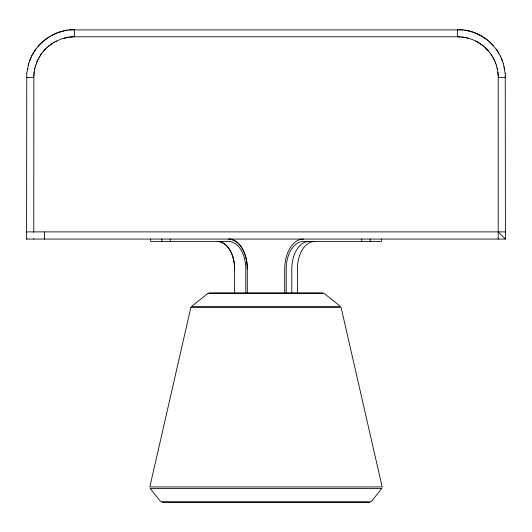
<?xml version="1.0" encoding="UTF-8"?>
<svg xmlns="http://www.w3.org/2000/svg" width="532" height="532" viewBox="0 0 532 532"><rect width="100%" height="100%" fill="white"/><g stroke="black" fill="none" stroke-linecap="round" stroke-linejoin="round"><path stroke-width="0.8" d="M33.855 75.019L33.782 232.338M505.247 73.609L505.4 239.068L26.6 239.068L26.76 73.602M33.782 77.067L33.782 77.473L26.6 77.473M33.815 75.837L33.835 75.424M33.855 75.019L34.72 68.788M26.753 73.609L28.748 63.295M33.915 74.201L33.948 73.788M34.035 72.964L34.188 71.727M27.312 69.246L27.405 68.748M34.72 68.788L37.326 60.854L41.443 53.705M34.813 68.362L34.913 67.943M28.183 65.27L28.316 64.778M35.478 65.842L35.737 65.004M28.748 63.301L31.694 55.986L35.937 49.07M29.586 60.834L29.765 60.342M29.958 59.857L30.563 58.394M36.801 62.084L36.974 61.665M37.154 61.253L37.526 60.429M30.783 57.908L31.002 57.423M31.461 56.452L31.947 55.494M37.912 59.604L38.118 59.198M32.718 54.058L32.977 53.599M38.982 57.569L39.202 57.177M33.243 53.134L33.802 52.222M39.654 56.412L39.893 56.026M34.088 51.764L35.292 49.961M40.379 55.255L41.17 54.084M41.429 53.725L42.287 52.575M35.923 49.09L38.696 45.659M42.274 52.588L45.32 49.084M37.998 46.464L38.344 46.058M43.471 51.112L43.764 50.773M38.683 45.679L40.173 44.07M39.036 45.28L39.8 44.462M44.369 50.088L45.001 49.416M40.146 44.103L40.558 43.677M45.293 49.11L45.646 48.751M26.6 239.068L27.052 238.622M40.525 43.71L40.951 43.291M45.619 48.778L45.978 48.419M40.917 43.325L41.35 42.906M45.951 48.445L47.016 47.441M41.316 42.932L50.081 36.276M42.168 42.141L42.58 41.762M46.989 47.461L54.158 42.214M43.431 41.024L43.877 40.651M48.086 46.49L48.465 46.171M44.282 40.319L44.695 39.986M48.811 45.892L53.333 42.7M45.08 39.681L49.596 36.568M50.055 36.289L57.755 32.612L65.722 30.397M53.719 42.467L61.173 39.009L69.127 37.127M51.511 35.458L57.789 32.598M55.321 41.569L56.525 40.951M58.826 32.226L65.21 30.497M64.04 38.138L67.039 37.459M65.689 30.404L69.14 29.892M66.234 30.311L67.218 30.144M68.309 37.247L68.708 37.187M69.107 37.134L74.48 36.775L457.52 36.775L462.893 37.134M69.113 29.898L462.887 29.898M69.918 37.034L73.236 36.794M69.592 29.845L73.988 29.593M74.061 36.775L74.48 36.775L74.48 29.593M498.145 75.019L498.218 77.473L505.4 77.473M26.6 231.886L505.4 231.886M209.123 292.933L322.877 292.933M162.18 502.408L369.82 502.408M457.932 36.775L457.52 36.775L457.52 29.593M458.012 29.593L462.408 29.845M458.351 36.781L460.02 36.854M461.67 36.987L462.082 37.034M462.86 29.892L466.311 30.404M462.873 37.127C470.587 38.138 477.989 41.429 483.907 46.484M463.292 37.187L463.691 37.247M464.775 30.144L465.766 30.311M466.278 30.397C474.464 31.913 482.231 35.611 488.562 41.017M464.961 37.459L467.961 38.138M466.79 30.497L472.715 32.066M474.212 32.598L480.935 35.711M475.528 40.977L477.423 41.975M481.447 35.996L486.893 39.661M477.856 42.221L483.189 45.892M487.332 40L487.731 40.326M488.569 41.024L492.2 44.462M483.914 46.49L484.984 47.441M489.44 41.782L489.866 42.168M485.011 47.461L486.999 49.416M490.245 42.52L491.827 44.07M485.337 47.767L486.68 49.084M498.218 231.886L505.4 239.068M492.233 44.495L496.063 49.07M487.026 49.443L488.236 50.773M492.572 44.861L493.304 45.659M487.339 49.775L487.93 50.427M488.243 50.779L489.713 52.575M489.726 52.588L490.557 53.705M496.077 49.09L496.708 49.961M490.571 53.725C495.033 59.923 497.693 67.391 498.145 75.019M496.722 49.981L497.021 50.407M497.034 50.434L498.198 52.222M491.109 54.49L491.854 55.621M497.32 50.859L497.912 51.764M498.211 52.236L500.998 57.423L503.252 63.295M498.477 52.681L498.757 53.134M492.346 56.412L492.572 56.798M493.018 57.569L493.244 57.981M500.299 55.973L500.539 56.452M493.889 59.205L494.095 59.617M501.217 57.908L502.042 59.857M494.674 60.854L494.853 61.266M502.235 60.342L502.414 60.834M495.531 62.922L495.684 63.335M496.263 65.004L496.522 65.842M503.252 63.301L505.24 73.602M497.088 67.943L497.28 68.788M504.183 66.759L504.296 67.258M504.602 68.754L504.688 69.246M497.866 72.139L497.965 72.964M498.052 73.788L498.085 74.201M498.165 75.424L498.185 75.837M505.38 76.023L505.393 76.508M498.218 77.473L498.218 239.068M381.338 239.068L381.338 241.462L303.453 241.462A27.531 17.25 -90 0 0 286.203 268.993L286.203 293.81M370.146 239.068L370.146 241.462M361.76 239.068L361.76 241.462M297.395 293.81L297.395 268.993A27.531 17.25 -90 0 1 314.645 241.462M291.802 293.81L291.802 268.993A27.531 17.25 -90 0 1 309.045 241.462M284.7 293.81L284.7 268.993A29.925 18.746 -90 0 1 303.453 239.068M229.112 239.081A29.925 18.746 90 0 1 247.3 268.993L247.3 293.81M245.797 293.81L245.797 268.993A27.531 17.25 90 0 0 228.547 241.462L150.662 241.462L150.662 239.068M234.605 268.993A27.531 17.25 90 0 0 217.355 241.462A27.531 17.25 -90 0 1 234.605 268.993L234.605 293.81M170.24 239.068L170.24 241.462M161.854 239.068L161.854 241.462M44.555 231.886L44.555 239.068M33.782 238.622L33.782 239.068M228.547 239.068A29.925 18.746 -90 0 1 247.3 268.993M190.848 307.496L149.838 486.926L382.162 486.926L341.118 307.496L190.848 307.496M381.796 488.449L371.21 501.729L160.777 501.729L150.184 488.449L381.816 488.449M208.005 293.325L191.48 306.492L340.52 306.492L323.995 293.325L208.005 293.325"/></g></svg>
